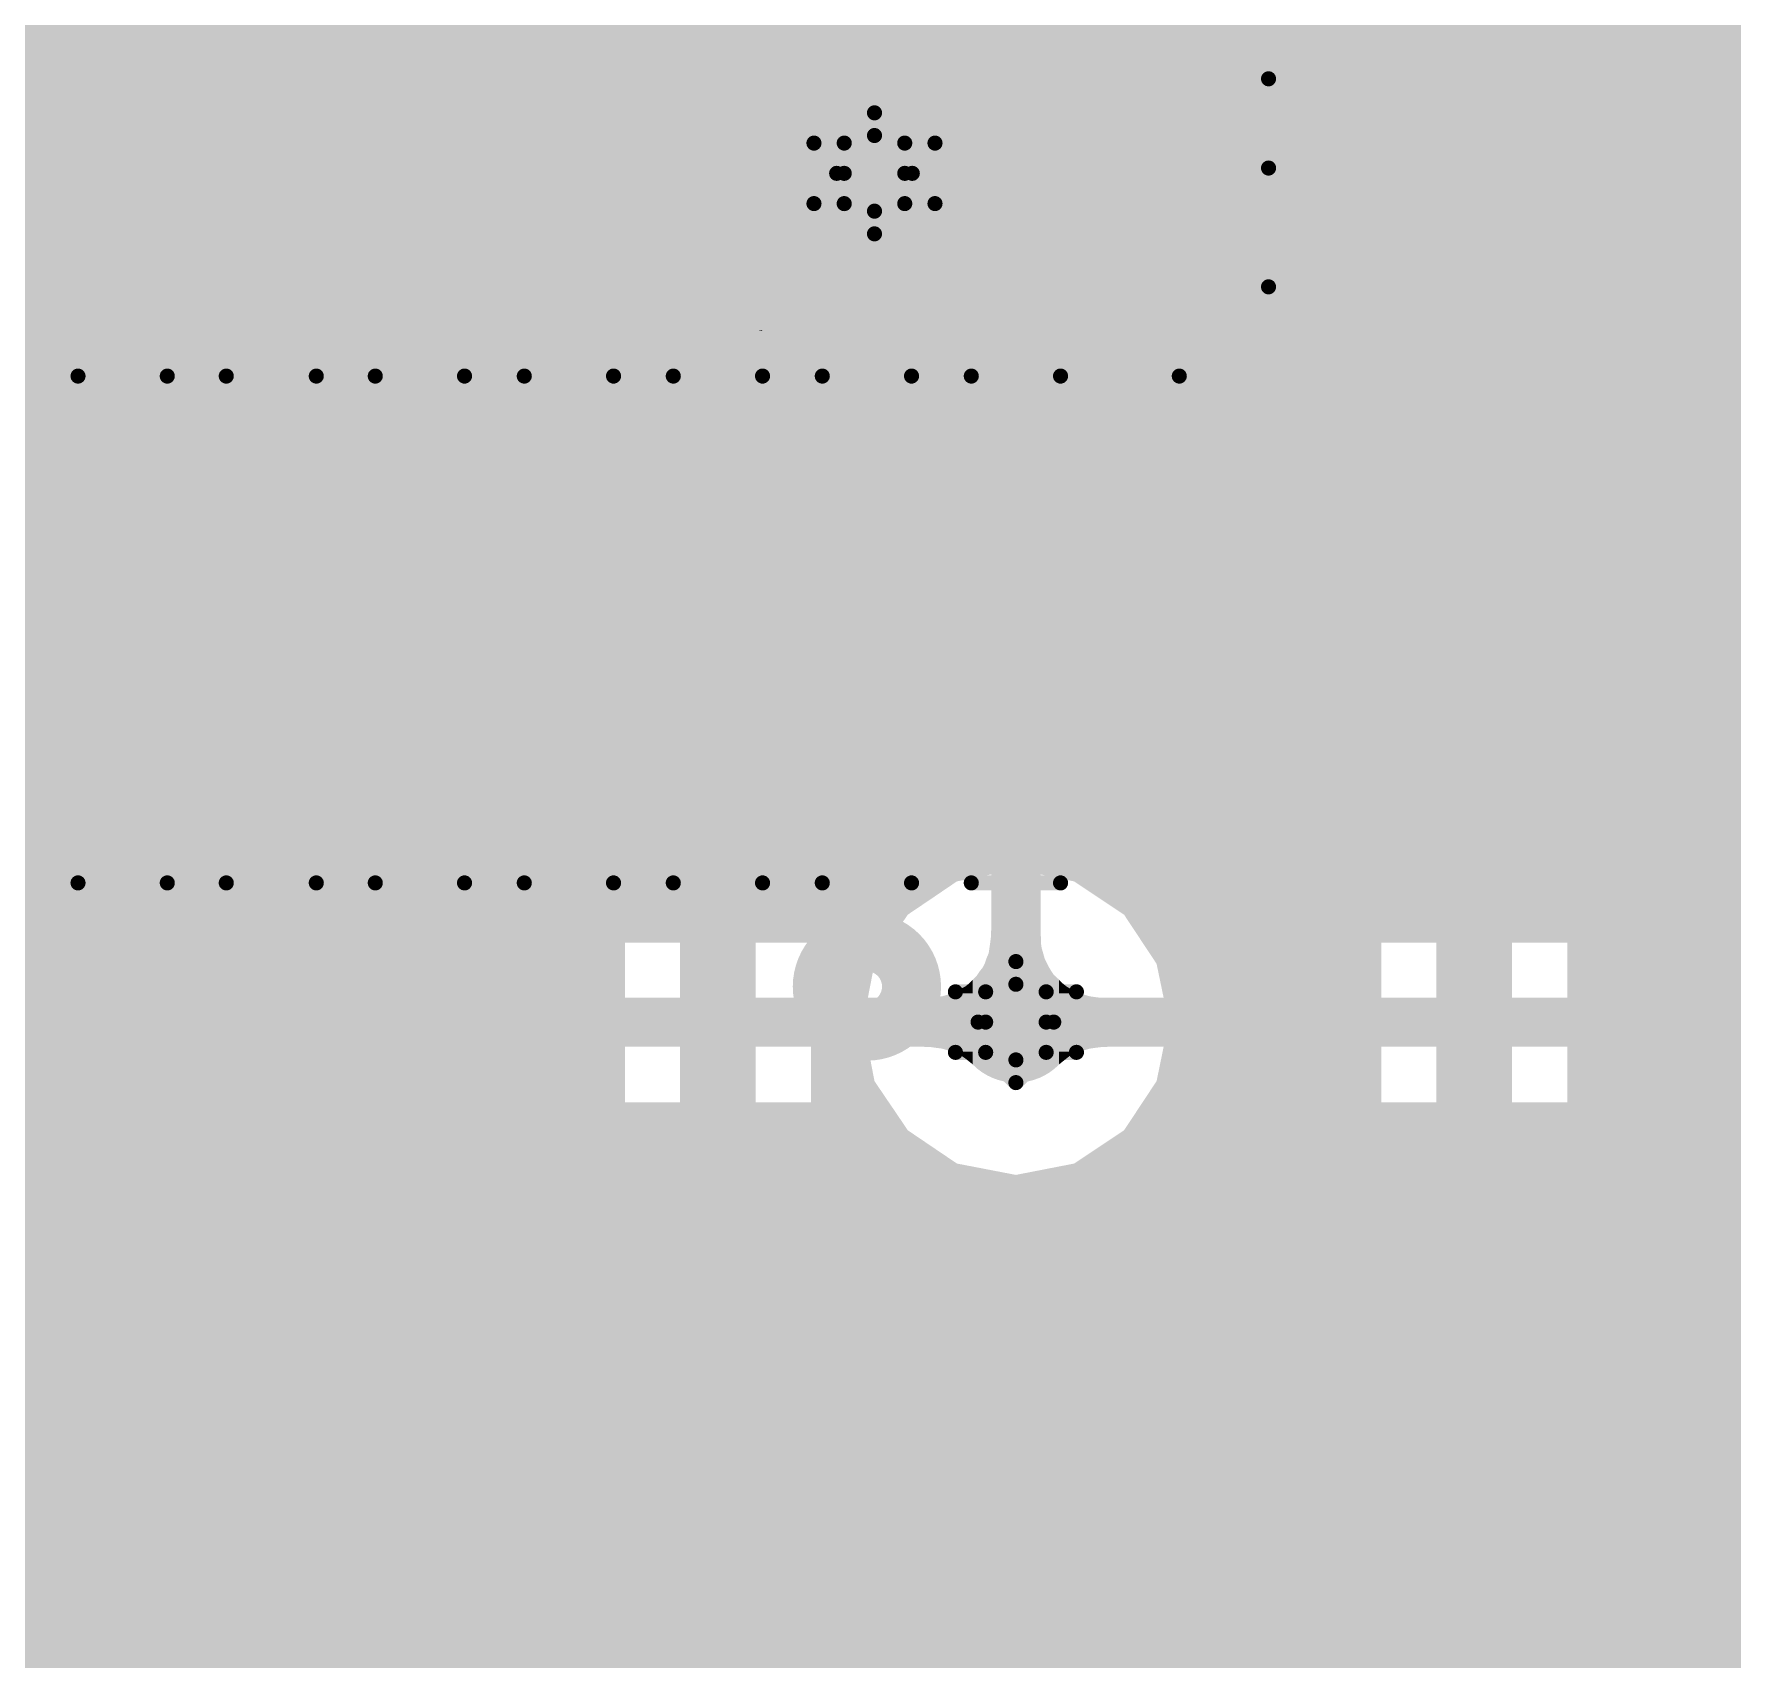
# Model space of a CAD drawing. Header units: millimetres. Extents: x -0.19 to 3.91, y -0.06 to 2.26.
# Drawn here: x 1.3516 to 1.5761, y 0.4283 to 0.6431 of the extents above; entities that cross this region are included whole.
import ezdxf

# ---------------------------------------------------------------- set-up
doc = ezdxf.new("R2010")
doc.units = ezdxf.units.MM
doc.layers.get('0').update_dxf_attribs({"linetype": 'CONTINUOUS', "lineweight": 0})
for name, color, linetype, lineweight in [('PCB_KUR_GBL', 10, 'CONTINUOUS', 0), ('PCB_KUR_GBO', 96, 'CONTINUOUS', 0), ('PCB_KUR_GD1', 40, 'CONTINUOUS', 0), ('PCB_KUR_GG1', 56, 'CONTINUOUS', 0), ('PCB_KUR_GM2', 216, 'CONTINUOUS', 0), ('PCB_KUR_GPT', 8, 'CONTINUOUS', 0), ('PCB_KUR_GTL', 30, 'CONTINUOUS', 0), ('PCB_KUR_GTO', 163, 'CONTINUOUS', 0), ('PCB_KUR_GTP', 254, 'CONTINUOUS', 0), ('PCB_KUR_GTS', 254, 'CONTINUOUS', 0), ('PCB_KUR_TXT', 254, 'CONTINUOUS', 0)]:
    doc.layers.add(name, color=color, linetype=linetype, lineweight=lineweight)

# ---------------------------------------------------------------- blocks, each defined once
blk = doc.blocks.new('ROUND_16')
h = blk.add_hatch(color=256)
edge = h.paths.add_edge_path(flags=0)
edge.add_arc((0, 0), 0.008, 0, 360)
blk = doc.blocks.new('ROUND_7')
h = blk.add_hatch(color=256)
edge = h.paths.add_edge_path(flags=0)
edge.add_arc((0, 0), 0.00325, 0, 360)
blk = doc.blocks.new('ROUND_3')
h = blk.add_hatch(color=256)
edge = h.paths.add_edge_path(flags=0)
edge.add_arc((0, 0), 0.0059, 0, 360)
blk = doc.blocks.new('ROUND_25')
h = blk.add_hatch(color=256)
edge = h.paths.add_edge_path(flags=0)
edge.add_arc((0, 0), 0.001, 0, 360)
blk = doc.blocks.new('CUSTOM_32')
for points in [[(-0.0059, 0.02305), (-0.00585, 0.02323), (0.0059, 0.02305), (0.00575, 0.02323)], [(-0.0059, 0.02302), (-0.0059, 0.02305), (0.0059, 0.02302), (0.0059, 0.02305)], [(-0.0059, 0.023), (-0.0059, 0.02302), (0.0059, 0.023), (0.0059, 0.02302)], [(-0.0059, -0.023), (-0.0059, 0.023), (0.0059, -0.023), (0.0059, 0.023)], [(-0.00585, 0.02323), (-0.00534, 0.02357), (0.00575, 0.02323), (0.00549, 0.02357)], [(-0.00534, 0.02357), (-0.0053, 0.0236), (0.00549, 0.02357), (0.0053, 0.0236)], [(-0.0059, -0.02302), (-0.0059, -0.023), (0.0059, -0.02302), (0.0059, -0.023)], [(-0.0059, -0.02305), (-0.0059, -0.02302), (0.0059, -0.02305), (0.0059, -0.02302)], [(-0.00575, -0.02323), (-0.0059, -0.02305), (0.00585, -0.02323), (0.0059, -0.02305)], [(-0.00549, -0.02357), (-0.00575, -0.02323), (0.00534, -0.02357), (0.00585, -0.02323)], [(-0.0053, -0.0236), (-0.00549, -0.02357), (0.0053, -0.0236), (0.00534, -0.02357)]]:
    blk.add_solid(points)
blk = doc.blocks.new('CUSTOM_33')
for points in [[(-0.0236, 0.0053), (-0.02357, 0.00549), (0.0236, 0.0053), (0.02348, 0.00549)], [(-0.0236, -0.0053), (-0.0236, 0.0053), (0.0236, -0.0053), (0.0236, 0.0053)], [(-0.02357, 0.00549), (-0.02311, 0.00585), (0.02348, 0.00549), (0.02323, 0.00585)], [(-0.02311, 0.00585), (-0.02305, 0.0059), (0.02323, 0.00585), (0.02305, 0.0059)], [(-0.02348, -0.00549), (-0.0236, -0.0053), (0.02357, -0.00549), (0.0236, -0.0053)], [(-0.02323, -0.00585), (-0.02348, -0.00549), (0.02311, -0.00585), (0.02357, -0.00549)], [(-0.02305, -0.0059), (-0.02323, -0.00585), (0.02305, -0.0059), (0.02311, -0.00585)]]:
    blk.add_solid(points)
blk = doc.blocks.new('ROUND_8')
h = blk.add_hatch(color=256)
edge = h.paths.add_edge_path(flags=0)
edge.add_arc((0, 0), 0.005, 0, 360)
blk = doc.blocks.new('CUSTOM_68')
for points in [[(-0.00733, 0.0244), (-0.00666, 0.02515), (0.00743, 0.0244), (0.00655, 0.02515)], [(-0.00666, 0.02515), (-0.00609, 0.02532), (0.00655, 0.02515), (0.00635, 0.02532)], [(-0.00609, 0.02532), (-0.0053, 0.02554), (0.00635, 0.02532), (0.0053, 0.02554)], [(-0.0053, 0.02554), (-0.0053, 0.0256), (0.0053, 0.02554), (0.0053, 0.0256)], [(-0.00785, 0.02305), (-0.0076, 0.0241), (0.00785, 0.02305), (0.00752, 0.0241)], [(-0.00785, 0.023), (-0.00785, 0.02305), (0.00785, 0.023), (0.00785, 0.02305)], [(-0.00785, -0.023), (-0.00785, 0.023), (0.00785, -0.023), (0.00785, 0.023)], [(-0.0076, 0.0241), (-0.00733, 0.0244), (0.00752, 0.0241), (0.00743, 0.0244)], [(-0.00785, -0.02305), (-0.00785, -0.023), (0.00785, -0.02305), (0.00785, -0.023)], [(-0.00752, -0.0241), (-0.00785, -0.02305), (0.0076, -0.0241), (0.00785, -0.02305)], [(-0.00743, -0.0244), (-0.00752, -0.0241), (0.00733, -0.0244), (0.0076, -0.0241)], [(-0.00655, -0.02515), (-0.00743, -0.0244), (0.00666, -0.02515), (0.00733, -0.0244)], [(-0.00635, -0.02532), (-0.00655, -0.02515), (0.00609, -0.02532), (0.00666, -0.02515)], [(-0.0053, -0.02554), (-0.00635, -0.02532), (0.0053, -0.02554), (0.00609, -0.02532)], [(-0.0053, -0.0256), (-0.0053, -0.02554), (0.0053, -0.0256), (0.0053, -0.02554)]]:
    blk.add_solid(points)
blk = doc.blocks.new('CUSTOM_69')
for points in [[(-0.02506, 0.00666), (-0.0244, 0.00743), (0.02516, 0.00666), (0.02429, 0.00743)], [(-0.0244, 0.00743), (-0.02386, 0.0076), (0.02429, 0.00743), (0.0241, 0.0076)], [(-0.02386, 0.0076), (-0.02305, 0.00785), (0.0241, 0.0076), (0.02305, 0.00785)], [(-0.0256, -0.0053), (-0.0256, 0.0053), (0.0256, -0.0053), (0.0256, 0.0053)], [(-0.02555, 0.0053), (-0.02532, 0.00636), (0.02555, 0.0053), (0.02525, 0.00636)], [(-0.02532, 0.00636), (-0.02506, 0.00666), (0.02525, 0.00636), (0.02516, 0.00666)], [(-0.02525, -0.00636), (-0.02555, -0.0053), (0.02532, -0.00636), (0.02555, -0.0053)], [(-0.02516, -0.00666), (-0.02525, -0.00636), (0.02506, -0.00666), (0.02532, -0.00636)], [(-0.02429, -0.00743), (-0.02516, -0.00666), (0.0244, -0.00743), (0.02506, -0.00666)], [(-0.0241, -0.0076), (-0.02429, -0.00743), (0.02386, -0.0076), (0.0244, -0.00743)], [(-0.02305, -0.00785), (-0.0241, -0.0076), (0.02305, -0.00785), (0.02386, -0.0076)]]:
    blk.add_solid(points)

msp = doc.modelspace()

# ---------------------------------------------------------------- linework, layer by layer
at = {"layer": 'PCB_KUR_GBL', "lineweight": 211, "const_width": 0.0065}
for points in [[(1.128, 0.5125), (1.4814, 0.5125)], [(1.4814, 0.5125), (1.5845, 0.5125)]]:
    msp.add_lwpolyline(points, dxfattribs=at)
at = {"layer": 'PCB_KUR_GBL'}
for points in [[(1.2326, 0.6156), (1.2326, 0.6482), (2.2638, 0.6156), (2.2638, 0.6482)], [(1.2326, 0.6146), (1.2326, 0.6156), (1.5754, 0.6146), (1.5807, 0.6156)], [(1.2326, 0.6156), (1.2326, 0.6156), (1.5807, 0.6156), (1.6143, 0.6156)], [(1.23203, 0.6115), (1.2326, 0.6145), (1.5708, 0.6115), (1.57525, 0.6145)], [(1.2326, 0.6145), (1.2326, 0.6146), (1.57525, 0.6145), (1.5754, 0.6146)], [(1.2316, 0.6092), (1.23203, 0.6115), (1.56927, 0.6092), (1.5708, 0.6115)], [(1.23008, 0.607), (1.2316, 0.6092), (1.5678, 0.607), (1.56927, 0.6092)], [(1.2285, 0.6047), (1.23008, 0.607), (1.56732, 0.6047), (1.5678, 0.607)], [(1.22414, 0.6017), (1.2285, 0.6047), (1.5667, 0.6017), (1.56732, 0.6047)], [(1.224, 0.6016), (1.22414, 0.6017), (1.5667, 0.6016), (1.5667, 0.6017)], [(1.1005, 0.568), (1.1005, 0.6006), (1.5667, 0.568), (1.5667, 0.6006)], [(1.2187, 0.6006), (1.224, 0.6016), (1.5667, 0.6006), (1.5667, 0.6016)], [(1.1005, 0.5627), (1.1005, 0.568), (1.5678, 0.5627), (1.5667, 0.568)], [(1.1005, 0.5581), (1.1005, 0.5627), (1.5708, 0.5581), (1.5678, 0.5627)], [(1.1005, 0.5551), (1.1005, 0.5581), (1.5754, 0.5551), (1.5708, 0.5581)], [(1.1005, 0.5548), (1.1005, 0.5551), (1.57698, 0.5548), (1.5754, 0.5551)], [(1.1012, 0.5541), (1.1005, 0.5548), (1.5807, 0.5541), (1.577, 0.5548)], [(1.1005, 0.5548), (1.1005, 0.5548), (1.577, 0.5548), (1.57698, 0.5548)], [(1.1012, 0.5541), (1.1012, 0.5541), (1.587, 0.5541), (1.5807, 0.5541)], [(1.12267, 0.5327), (1.10121, 0.5541), (1.587, 0.5327), (1.587, 0.5541)], [(1.12428, 0.5311), (1.12267, 0.5327), (1.4736, 0.5311), (1.4814, 0.5327)], [(1.4891, 0.5311), (1.4814, 0.5327), (1.587, 0.5311), (1.587, 0.5327)], [(1.12869, 0.5267), (1.12428, 0.5311), (1.4671, 0.5267), (1.4736, 0.5311)], [(1.4909, 0.5299), (1.4891, 0.5311), (1.587, 0.5299), (1.587, 0.5311)], [(1.4957, 0.5267), (1.4909, 0.5299), (1.5838, 0.5267), (1.587, 0.5299)], [(1.1324, 0.523), (1.12869, 0.5267), (1.4646, 0.523), (1.4671, 0.5267)], [(1.4982, 0.523), (1.4957, 0.5267), (1.5801, 0.523), (1.5838, 0.5267)], [(1.4729, 0.5163), (1.4735, 0.5166), (1.4757, 0.5163), (1.4757, 0.5166)], [(1.4735, 0.5166), (1.4741, 0.5169), (1.4757, 0.5166), (1.4757, 0.5169)], [(1.4741, 0.5169), (1.4747, 0.5172), (1.4757, 0.5169), (1.4757, 0.5172)], [(1.4747, 0.5172), (1.4752, 0.5176), (1.4757, 0.5172), (1.4757, 0.5176)], [(1.4752, 0.5176), (1.4757, 0.5181), (1.4757, 0.5176), (1.4757, 0.5181)], [(1.4871, 0.5176), (1.4871, 0.5181), (1.4876, 0.5176), (1.4871, 0.5181)], [(1.4871, 0.5172), (1.4871, 0.5176), (1.4881, 0.5172), (1.4876, 0.5176)], [(1.4871, 0.5169), (1.4871, 0.5172), (1.4886, 0.5169), (1.4881, 0.5172)], [(1.4871, 0.5166), (1.4871, 0.5169), (1.4892, 0.5166), (1.4886, 0.5169)], [(1.4871, 0.5163), (1.4871, 0.5166), (1.4898, 0.5163), (1.4892, 0.5166)], [(1.4693, 0.5092), (1.4693, 0.5157), (1.4757, 0.5092), (1.4757, 0.5157)], [(1.4701, 0.5157), (1.4708, 0.5158), (1.4757, 0.5157), (1.4757, 0.5158)], [(1.4708, 0.5158), (1.4716, 0.5159), (1.4757, 0.5158), (1.4757, 0.5159)], [(1.4716, 0.5159), (1.4723, 0.5161), (1.4757, 0.5159), (1.4757, 0.5161)], [(1.4723, 0.5161), (1.4729, 0.5163), (1.4757, 0.5161), (1.4757, 0.5163)], [(1.4871, 0.5161), (1.4871, 0.5163), (1.4905, 0.5161), (1.4898, 0.5163)], [(1.4871, 0.5159), (1.4871, 0.5161), (1.4912, 0.5159), (1.4905, 0.5161)], [(1.4871, 0.5158), (1.4871, 0.5159), (1.4919, 0.5158), (1.4912, 0.5159)], [(1.4871, 0.5157), (1.4871, 0.5158), (1.4927, 0.5157), (1.4919, 0.5158)], [(1.4871, 0.5092), (1.4871, 0.5157), (1.4935, 0.5092), (1.4935, 0.5157)], [(1.4708, 0.5091), (1.4701, 0.5092), (1.4757, 0.5091), (1.4757, 0.5092)], [(1.4716, 0.509), (1.4708, 0.5091), (1.4757, 0.509), (1.4757, 0.5091)], [(1.4723, 0.5088), (1.4716, 0.509), (1.4757, 0.5088), (1.4757, 0.509)], [(1.4729, 0.5086), (1.4723, 0.5088), (1.4757, 0.5086), (1.4757, 0.5088)], [(1.4735, 0.5084), (1.4729, 0.5086), (1.4757, 0.5084), (1.4757, 0.5086)], [(1.4741, 0.5081), (1.4735, 0.5084), (1.4757, 0.5081), (1.4757, 0.5084)], [(1.4747, 0.5077), (1.4741, 0.5081), (1.4757, 0.5077), (1.4757, 0.5081)], [(1.4752, 0.5073), (1.4747, 0.5077), (1.4757, 0.5073), (1.4757, 0.5077)], [(1.4871, 0.5091), (1.4871, 0.5092), (1.4919, 0.5091), (1.4927, 0.5092)], [(1.4871, 0.509), (1.4871, 0.5091), (1.4912, 0.509), (1.4919, 0.5091)], [(1.4871, 0.5088), (1.4871, 0.509), (1.4905, 0.5088), (1.4912, 0.509)], [(1.4871, 0.5086), (1.4871, 0.5088), (1.4898, 0.5086), (1.4905, 0.5088)], [(1.4871, 0.5084), (1.4871, 0.5086), (1.4892, 0.5084), (1.4898, 0.5086)], [(1.4871, 0.5081), (1.4871, 0.5084), (1.4886, 0.5081), (1.4892, 0.5084)], [(1.4871, 0.5077), (1.4871, 0.5081), (1.4881, 0.5077), (1.4886, 0.5081)], [(1.4871, 0.5073), (1.4871, 0.5077), (1.4876, 0.5073), (1.4881, 0.5077)], [(1.4757, 0.5069), (1.4752, 0.5073), (1.4757, 0.5069), (1.4757, 0.5073)], [(1.4871, 0.5069), (1.4871, 0.5073), (1.4871, 0.5069), (1.4876, 0.5073)], [(0.9458, 0.5005), (0.9479, 0.5019), (1.46555, 0.5005), (1.4646, 0.5019)], [(0.9479, 0.5019), (0.9479, 0.5019), (1.4646, 0.5019), (1.128, 0.5019)], [(1.4957, 0.4982), (1.4982, 0.5019), (2.2638, 0.4982), (2.2638, 0.5019)], [(0.89983, 0.4982), (0.89996, 0.4989), (1.4671, 0.4982), (1.46663, 0.4989)], [(0.9381, 0.4989), (0.9458, 0.5005), (1.46663, 0.4989), (1.46555, 0.5005)], [(0.89744, 0.4938), (0.8996, 0.497), (1.4736, 0.4938), (1.46887, 0.497)], [(0.8996, 0.497), (0.89983, 0.4982), (1.46887, 0.497), (1.4671, 0.4982)], [(1.4891, 0.4938), (1.4957, 0.4982), (2.2638, 0.4938), (2.2638, 0.4982)], [(0.892, 0.4894), (0.89635, 0.4923), (2.2638, 0.4894), (2.2638, 0.4923)], [(0.89635, 0.4923), (0.8965, 0.4924), (1.4814, 0.4923), (1.48088, 0.4924)], [(0.8965, 0.4924), (0.89744, 0.4938), (1.48088, 0.4924), (1.4736, 0.4938)], [(1.4814, 0.4923), (1.4891, 0.4938), (2.2638, 0.4923), (2.2638, 0.4938)], [(0.405, 0.425), (0.405, 0.4884), (2.2638, 0.425), (2.2638, 0.4884)], [(0.8867, 0.4884), (0.892, 0.4894), (2.2638, 0.4884), (2.2638, 0.4894)]]:
    msp.add_solid(points, dxfattribs=at)
at = {"layer": 'PCB_KUR_GBO', "lineweight": 211, "const_width": 0.0118}
for points in [[(1.569, 0.5569), (1.569, 0.6699)], [(1.5055, 0.6344), (1.5055, 0.6644)], [(1.4755, 0.6344), (1.4755, 0.6544)], [(1.5355, 0.6544), (1.5355, 0.6344)], [(1.4855, 0.6244), (1.4755, 0.6344)], [(1.5155, 0.6244), (1.5055, 0.6344)], [(1.5355, 0.6344), (1.5255, 0.6244)], [(1.5255, 0.6244), (1.5155, 0.6244)], [(1.569, 0.6134), (1.6261, 0.6134)], [(1.4755, 0.5944), (1.4855, 0.6044)], [(1.5255, 0.6044), (1.5355, 0.5944)], [(1.4755, 0.5744), (1.4755, 0.5944)], [(1.5355, 0.5944), (1.5355, 0.5744)], [(1.4855, 0.5644), (1.4755, 0.5744)], [(1.5355, 0.5744), (1.5255, 0.5644)], [(1.5255, 0.5644), (1.4855, 0.5644)], [(1.569, 0.5563), (1.6261, 0.5563)], [(1.5428, 0.467), (1.5133, 0.4965)], [(1.533, 0.4571), (1.5724, 0.4965)], [(1.5724, 0.4965), (1.5428, 0.467)], [(1.4133, 0.4768), (1.4232, 0.4867)], [(1.4232, 0.4867), (1.4625, 0.4867)], [(1.4625, 0.4867), (1.4724, 0.4768)], [(1.4133, 0.4571), (1.4133, 0.4768)], [(1.4724, 0.4768), (1.4724, 0.4571)], [(1.4232, 0.4473), (1.4133, 0.4571)], [(1.4724, 0.4571), (1.4625, 0.4473)], [(1.5724, 0.4571), (1.5133, 0.4571)], [(1.5133, 0.4571), (1.533, 0.4571)], [(1.4625, 0.4473), (1.4232, 0.4473)], [(1.5133, 0.3981), (1.5133, 0.4375)]]:
    msp.add_lwpolyline(points, dxfattribs=at)
at = {"layer": 'PCB_KUR_GD1', "lineweight": 211, "const_width": 0.002}
for points in [[(1.4627, 0.6327), (1.4587, 0.6287)], [(1.4667, 0.6287), (1.4627, 0.6327)], [(1.4587, 0.6287), (1.4547, 0.6287)], [(1.4547, 0.6287), (1.4587, 0.6247)], [(1.4667, 0.6247), (1.4707, 0.6287)], [(1.4707, 0.6287), (1.4667, 0.6287)], [(1.4587, 0.6247), (1.4547, 0.6207)], [(1.4707, 0.6207), (1.4667, 0.6247)], [(1.4547, 0.6207), (1.4587, 0.6207)], [(1.4587, 0.6207), (1.4627, 0.6167)], [(1.4627, 0.6167), (1.4667, 0.6207)], [(1.4667, 0.6207), (1.4707, 0.6207)], [(1.4814, 0.5205), (1.4774, 0.5165)], [(1.4854, 0.5165), (1.4814, 0.5205)], [(1.4774, 0.5165), (1.4734, 0.5165)], [(1.4734, 0.5165), (1.4774, 0.5125)], [(1.4854, 0.5125), (1.4894, 0.5165)], [(1.4894, 0.5165), (1.4854, 0.5165)], [(1.4774, 0.5125), (1.4734, 0.5085)], [(1.4894, 0.5085), (1.4854, 0.5125)], [(1.4734, 0.5085), (1.4774, 0.5085)], [(1.4774, 0.5085), (1.4814, 0.5045)], [(1.4814, 0.5045), (1.4854, 0.5085)], [(1.4854, 0.5085), (1.4894, 0.5085)]]:
    msp.add_lwpolyline(points, dxfattribs=at)
at = {"layer": 'PCB_KUR_GG1', "lineweight": 211, "const_width": 0.002}
for points in [[(1.4627, 0.6197), (1.4627, 0.6297)], [(1.4577, 0.6247), (1.4677, 0.6247)], [(1.4814, 0.5075), (1.4814, 0.5175)], [(1.4764, 0.5125), (1.4864, 0.5125)]]:
    msp.add_lwpolyline(points, dxfattribs=at)
at = {"layer": 'PCB_KUR_GM2', "lineweight": 211}
for points, const_width in [([(1.5148, 0.6097), (1.5148, 0.8577)], 0.002), ([(1.5017, 0.6281), (1.4807, 0.6491)], 0.0118), ([(1.507, 0.6491), (1.507, 0.6281)], 0.0118), ([(1.4401, 0.6372), (1.4348, 0.632)], 0.0118), ([(1.4505, 0.6372), (1.4401, 0.6372)], 0.0118), ([(1.4558, 0.632), (1.4505, 0.6372)], 0.0118), ([(1.4663, 0.632), (1.4715, 0.6372)], 0.0118), ([(1.4715, 0.6372), (1.482, 0.6372)], 0.0118), ([(1.482, 0.6372), (1.4873, 0.632)], 0.0118), ([(1.4348, 0.632), (1.4348, 0.6267)], 0.0118), ([(1.4558, 0.6215), (1.4558, 0.632)], 0.0118), ([(1.4663, 0.6267), (1.4663, 0.632)], 0.0118), ([(1.5148, 0.6372), (1.5818, 0.6372)], 0.002), ([(1.5148, 0.6254), (1.5148, 0.6372)], 0.002), ([(1.507, 0.6281), (1.5017, 0.6281)], 0.0118), ([(1.4348, 0.6267), (1.4401, 0.6215)], 0.0118), ([(1.4715, 0.6215), (1.4663, 0.6267)], 0.0118), ([(1.4401, 0.6215), (1.4558, 0.6215)], 0.0118), ([(1.4453, 0.611), (1.4558, 0.6215)], 0.0118), ([(1.4663, 0.6163), (1.4715, 0.6215)], 0.0118), ([(1.4715, 0.6215), (1.4768, 0.6215)], 0.0118), ([(1.4768, 0.6215), (1.4715, 0.6215)], 0.0118), ([(1.5148, 0.6254), (1.5818, 0.6254)], 0.002), ([(1.4663, 0.611), (1.4663, 0.6163)], 0.0118), ([(1.4348, 0.6058), (1.4453, 0.611)], 0.0118), ([(1.4715, 0.6058), (1.4663, 0.611)], 0.0118), ([(1.4873, 0.611), (1.482, 0.6058)], 0.0118), ([(1.482, 0.6058), (1.4715, 0.6058)], 0.0118), ([(1.503, 0.5979), (1.5148, 0.6097)], 0.002), ([(1.2432, 0.5979), (1.503, 0.5979)], 0.002), ([(1.3574, 0.5979), (1.3692, 0.5979)], 0.002), ([(1.3574, 0.5309), (1.3574, 0.5979)], 0.002), ([(1.3692, 0.5309), (1.3692, 0.5979)], 0.002), ([(1.377, 0.5979), (1.3889, 0.5979)], 0.002), ([(1.377, 0.5309), (1.377, 0.5979)], 0.002), ([(1.3889, 0.5309), (1.3889, 0.5979)], 0.002), ([(1.3967, 0.5979), (1.4085, 0.5979)], 0.002), ([(1.3967, 0.5309), (1.3967, 0.5979)], 0.002), ([(1.4085, 0.5309), (1.4085, 0.5979)], 0.002), ([(1.4164, 0.5979), (1.4282, 0.5979)], 0.002), ([(1.4164, 0.5309), (1.4164, 0.5979)], 0.002), ([(1.4282, 0.5309), (1.4282, 0.5979)], 0.002), ([(1.4361, 0.5979), (1.4479, 0.5979)], 0.002), ([(1.4361, 0.5309), (1.4361, 0.5979)], 0.002), ([(1.4479, 0.5309), (1.4479, 0.5979)], 0.002), ([(1.4558, 0.5979), (1.4676, 0.5979)], 0.002), ([(1.4558, 0.5309), (1.4558, 0.5979)], 0.002), ([(1.4676, 0.5309), (1.4676, 0.5979)], 0.002), ([(1.4755, 0.5979), (1.4873, 0.5979)], 0.002), ([(1.4755, 0.5309), (1.4755, 0.5979)], 0.002), ([(1.4873, 0.5309), (1.4873, 0.5979)], 0.002), ([(1.3574, 0.5309), (1.3692, 0.5309)], 0.002), ([(1.377, 0.5309), (1.3889, 0.5309)], 0.002), ([(1.3967, 0.5309), (1.4085, 0.5309)], 0.002), ([(1.4164, 0.5309), (1.4282, 0.5309)], 0.002), ([(1.4361, 0.5309), (1.4479, 0.5309)], 0.002), ([(1.4558, 0.5309), (1.4676, 0.5309)], 0.002), ([(1.4755, 0.5309), (1.4873, 0.5309)], 0.002)]:
    msp.add_lwpolyline(points, dxfattribs=dict(at, const_width=const_width))
at = {"layer": 'PCB_KUR_GTL', "lineweight": 211}
for points, const_width in [([(1.542, 0.6304), (1.5429, 0.6313)], 0.01), ([(1.542, 0.14), (1.542, 0.6304)], 0.01), ([(1.5429, 0.6313), (1.5444, 0.6313)], 0.01), ([(1.4622, 0.6242), (1.4627, 0.6247)], 0.0065), ([(1.4622, 0.5688), (1.4622, 0.6242)], 0.0065), ([(1.442, 0.14), (1.442, 0.5683)], 0.01), ([(1.4617, 0.5683), (1.4622, 0.5688)], 0.0065), ([(1.4814, 0.5125), (1.4814, 0.5683)], 0.0065)]:
    msp.add_lwpolyline(points, dxfattribs=dict(at, const_width=const_width))
at = {"layer": 'PCB_KUR_GTL'}
for points in [[(1.2991, 0.6413), (1.3025, 0.6436), (1.50958, 0.6413), (1.50912, 0.6436)], [(1.245, 0.6367), (1.245, 0.6405), (1.5087, 0.6367), (1.50946, 0.6405)], [(1.295, 0.6405), (1.29858, 0.6412), (1.50946, 0.6405), (1.5096, 0.6412)], [(1.29858, 0.6412), (1.2991, 0.6413), (1.5096, 0.6412), (1.50958, 0.6413)], [(1.245, 0.6352), (1.245, 0.6367), (1.5087, 0.6352), (1.5087, 0.6367)], [(1.245, 0.6344), (1.245, 0.6352), (1.4586, 0.6344), (1.4627, 0.6352)], [(1.245, 0.6321), (1.245, 0.6344), (1.4552, 0.6321), (1.4586, 0.6344)], [(1.4667, 0.6344), (1.4627, 0.6352), (1.5087, 0.6344), (1.5087, 0.6352)], [(1.4701, 0.6321), (1.4667, 0.6344), (1.5087, 0.6321), (1.5087, 0.6344)], [(1.245, 0.6316), (1.245, 0.6321), (1.4547, 0.6316), (1.4552, 0.6321)], [(1.245, 0.6282), (1.245, 0.6316), (1.4524, 0.6282), (1.4547, 0.6316)], [(1.4724, 0.6287), (1.4701, 0.6321), (1.5087, 0.6287), (1.5087, 0.6321)], [(1.47294, 0.626), (1.4724, 0.6287), (1.5087, 0.626), (1.5087, 0.6287)], [(1.245, 0.6242), (1.245, 0.6282), (1.4516, 0.6242), (1.4524, 0.6282)], [(1.245, 0.6071), (1.245, 0.6242), (1.4516, 0.6071), (1.4516, 0.6242)], [(1.4727, 0.6222), (1.4732, 0.6247), (1.50949, 0.6222), (1.50897, 0.6247)], [(1.4732, 0.6247), (1.47294, 0.626), (1.50897, 0.6247), (1.5087, 0.626)], [(1.53206, 0.62559), (1.53206, 0.6256), (1.55195, 0.62559), (1.55195, 0.6256)], [(1.533, 0.6255), (1.53206, 0.62559), (1.5511, 0.6255), (1.55195, 0.62559)], [(1.5338, 0.6252), (1.533, 0.6255), (1.5502, 0.6252), (1.5511, 0.6255)], [(1.5346, 0.6247), (1.5338, 0.6252), (1.5495, 0.6247), (1.5502, 0.6252)], [(1.5352, 0.624), (1.5346, 0.6247), (1.5488, 0.624), (1.5495, 0.6247)], [(1.4727, 0.6212), (1.4727, 0.6222), (1.5097, 0.6212), (1.50949, 0.6222)], [(1.5358, 0.6231), (1.5352, 0.624), (1.5483, 0.6231), (1.5488, 0.624)], [(1.5362, 0.622), (1.5358, 0.6231), (1.5478, 0.622), (1.5483, 0.6231)], [(1.5366, 0.6207), (1.5362, 0.622), (1.5475, 0.6207), (1.5478, 0.622)], [(1.4727, 0.6171), (1.4727, 0.6212), (1.5124, 0.6171), (1.5097, 0.6212)], [(1.5368, 0.6192), (1.5366, 0.6207), (1.5472, 0.6192), (1.5475, 0.6207)], [(1.4572, 0.6188), (1.4567, 0.6193), (1.46468, 0.6188), (1.4567, 0.6193)], [(1.45732, 0.6186), (1.4572, 0.6188), (1.4679, 0.6186), (1.46468, 0.6188)], [(1.4575, 0.6183), (1.45732, 0.6186), (1.46753, 0.6183), (1.4679, 0.6186)], [(1.45757, 0.6182), (1.4575, 0.6183), (1.4674, 0.6182), (1.46753, 0.6183)], [(1.4579, 0.6177), (1.45757, 0.6182), (1.467, 0.6177), (1.4674, 0.6182)], [(1.45807, 0.6172), (1.4579, 0.6177), (1.4666, 0.6172), (1.467, 0.6177)], [(1.537, 0.6174), (1.5368, 0.6192), (1.5471, 0.6174), (1.5472, 0.6192)], [(1.537, 0.6155), (1.537, 0.6174), (1.547, 0.6155), (1.5471, 0.6174)], [(1.4581, 0.6171), (1.45807, 0.6172), (1.46655, 0.6171), (1.4666, 0.6172)], [(1.45835, 0.6166), (1.4581, 0.6171), (1.4663, 0.6166), (1.46655, 0.6171)], [(1.4584, 0.6165), (1.45835, 0.6166), (1.46627, 0.6165), (1.4663, 0.6166)], [(1.45854, 0.616), (1.4584, 0.6165), (1.4661, 0.616), (1.46627, 0.6165)], [(1.4586, 0.6158), (1.45854, 0.616), (1.46601, 0.6158), (1.4661, 0.616)], [(1.45867, 0.6153), (1.4586, 0.6158), (1.4658, 0.6153), (1.46601, 0.6158)], [(1.4587, 0.6151), (1.45867, 0.6153), (1.46577, 0.6151), (1.4658, 0.6153)], [(1.4727, 0.6143), (1.4727, 0.6171), (1.5165, 0.6143), (1.5124, 0.6171)], [(1.5722, 0.6143), (1.5763, 0.6171), (1.6521, 0.6143), (1.6521, 0.6171)], [(1.45876, 0.6147), (1.4587, 0.6151), (1.4657, 0.6147), (1.46577, 0.6151)], [(1.4588, 0.6144), (1.45876, 0.6147), (1.46563, 0.6144), (1.4657, 0.6147)], [(1.45886, 0.6139), (1.4588, 0.6144), (1.4655, 0.6139), (1.46563, 0.6144)], [(1.4589, 0.6136), (1.45886, 0.6139), (1.4655, 0.6136), (1.4655, 0.6139)], [(1.4589, 0.6132), (1.4589, 0.6136), (1.4655, 0.6132), (1.4655, 0.6136)], [(1.4589, 0.6128), (1.4589, 0.6132), (1.46545, 0.6128), (1.4655, 0.6132)], [(1.4727, 0.6134), (1.4727, 0.6143), (1.5213, 0.6134), (1.5165, 0.6143)], [(1.4727, 0.6068), (1.4727, 0.6134), (1.5297, 0.6068), (1.5297, 0.6134)], [(1.4727, 0.6134), (1.4727, 0.6134), (1.5297, 0.6134), (1.5213, 0.6134)], [(1.5543, 0.4335), (1.5543, 0.6134), (1.6521, 0.4335), (1.6521, 0.6134)], [(1.5674, 0.6134), (1.5722, 0.6143), (1.6521, 0.6134), (1.6521, 0.6143)], [(1.4654, 0.6124), (1.4589, 0.6128), (1.4654, 0.6124), (1.46545, 0.6128)], [(1.245, 0.604), (1.245, 0.6071), (1.44792, 0.604), (1.4516, 0.6071)], [(1.4761, 0.604), (1.4727, 0.6068), (1.5297, 0.604), (1.5297, 0.6068)], [(1.3534, 0.6031), (1.3489, 0.604), (1.3534, 0.6031), (1.358, 0.604)], [(1.3731, 0.6031), (1.3686, 0.604), (1.3731, 0.6031), (1.3776, 0.604)], [(1.3928, 0.6031), (1.3883, 0.604), (1.3928, 0.6031), (1.3973, 0.604)], [(1.4125, 0.6031), (1.408, 0.604), (1.4125, 0.6031), (1.417, 0.604)], [(1.4322, 0.6031), (1.4276, 0.604), (1.4322, 0.6031), (1.4367, 0.604)], [(1.4478, 0.6039), (1.4473, 0.604), (1.4478, 0.6039), (1.44792, 0.604)], [(1.4915, 0.6031), (1.4867, 0.604), (1.5297, 0.6031), (1.5297, 0.604)], [(1.4956, 0.6003), (1.4915, 0.6031), (1.5297, 0.6003), (1.5297, 0.6031)], [(1.4984, 0.5962), (1.4956, 0.6003), (1.5297, 0.5962), (1.5297, 0.6003)], [(1.4588, 0.5964), (1.4589, 0.5973), (1.46555, 0.5964), (1.4655, 0.5973)], [(1.4589, 0.5973), (1.4589, 0.5984), (1.4655, 0.5973), (1.4654, 0.5984)], [(1.4585, 0.5947), (1.45865, 0.5953), (1.46568, 0.5947), (1.4656, 0.5953)], [(1.45865, 0.5953), (1.4587, 0.5955), (1.4656, 0.5953), (1.46559, 0.5955)], [(1.4587, 0.5955), (1.4588, 0.5964), (1.46559, 0.5955), (1.46555, 0.5964)], [(1.4993, 0.5914), (1.4984, 0.5962), (1.5297, 0.5914), (1.5297, 0.5962)], [(1.4571, 0.5924), (1.4574, 0.5927), (1.46663, 0.5924), (1.4664, 0.5927)], [(1.4574, 0.5927), (1.4575, 0.5928), (1.4664, 0.5927), (1.46634, 0.5928)], [(1.4575, 0.5928), (1.45777, 0.5932), (1.46634, 0.5928), (1.4661, 0.5932)], [(1.45777, 0.5932), (1.4579, 0.5934), (1.4661, 0.5932), (1.46603, 0.5934)], [(1.4579, 0.5934), (1.4581, 0.5938), (1.46603, 0.5934), (1.4659, 0.5938)], [(1.4581, 0.5938), (1.4582, 0.594), (1.4659, 0.5938), (1.46584, 0.594)], [(1.4582, 0.594), (1.45841, 0.5945), (1.46584, 0.594), (1.4657, 0.5945)], [(1.45841, 0.5945), (1.4585, 0.5947), (1.4657, 0.5945), (1.46568, 0.5947)], [(1.456, 0.5917), (1.4564, 0.5919), (1.4674, 0.5917), (1.467, 0.5919)], [(1.4564, 0.5919), (1.4566, 0.592), (1.467, 0.5919), (1.46693, 0.592)], [(1.4566, 0.592), (1.45697, 0.5923), (1.46693, 0.592), (1.4667, 0.5923)], [(1.45697, 0.5923), (1.4571, 0.5924), (1.4667, 0.5923), (1.46663, 0.5924)], [(1.4993, 0.5453), (1.4993, 0.5914), (1.5297, 0.5453), (1.5297, 0.5914)], [(1.4365, 0.5448), (1.4363, 0.545), (1.4476, 0.5448), (1.4477, 0.545)], [(1.4363, 0.545), (1.4363, 0.545), (1.4477, 0.545), (1.4363, 0.545)], [(1.43652, 0.5445), (1.4365, 0.5448), (1.4474, 0.5445), (1.4476, 0.5448)], [(1.43656, 0.5439), (1.43652, 0.5445), (1.4473, 0.5439), (1.4474, 0.5445)], [(1.4366, 0.5432), (1.43656, 0.5439), (1.4473, 0.5432), (1.4473, 0.5439)], [(1.4762, 0.5447), (1.4757, 0.545), (1.4866, 0.5447), (1.4871, 0.545)], [(1.4757, 0.545), (1.4757, 0.545), (1.4871, 0.545), (1.4757, 0.545)], [(1.4766, 0.5444), (1.4762, 0.5447), (1.4862, 0.5444), (1.4866, 0.5447)], [(1.4769, 0.5439), (1.4766, 0.5444), (1.4858, 0.5439), (1.4862, 0.5444)], [(1.4773, 0.5434), (1.4769, 0.5439), (1.4855, 0.5434), (1.4858, 0.5439)], [(1.4775, 0.5428), (1.4773, 0.5434), (1.4852, 0.5428), (1.4855, 0.5434)], [(1.4984, 0.5405), (1.4993, 0.5453), (1.5297, 0.5405), (1.5297, 0.5453)], [(1.43672, 0.5412), (1.4366, 0.5432), (1.4471, 0.5412), (1.4473, 0.5432)], [(1.437, 0.5367), (1.43672, 0.5412), (1.44703, 0.5367), (1.4471, 0.5412)], [(1.459, 0.5405), (1.4591, 0.5412), (1.4644, 0.5405), (1.4642, 0.5412)], [(1.4777, 0.5421), (1.4775, 0.5428), (1.485, 0.5421), (1.4852, 0.5428)], [(1.4779, 0.5413), (1.4777, 0.5421), (1.4848, 0.5413), (1.485, 0.5421)], [(1.47799, 0.5404), (1.4779, 0.5413), (1.4847, 0.5404), (1.4848, 0.5413)], [(1.4563, 0.5364), (1.459, 0.5405), (1.4671, 0.5364), (1.4644, 0.5405)], [(1.4781, 0.5394), (1.47799, 0.5404), (1.4847, 0.5394), (1.4847, 0.5404)], [(1.4781, 0.5383), (1.4781, 0.5394), (1.4846, 0.5383), (1.4847, 0.5394)], [(1.4956, 0.5364), (1.4984, 0.5405), (1.5297, 0.5364), (1.5297, 0.5405)], [(1.437, 0.5348), (1.437, 0.5367), (1.447, 0.5348), (1.44703, 0.5367)], [(1.4543, 0.5351), (1.4563, 0.5364), (1.46903, 0.5351), (1.4671, 0.5364)], [(1.4543, 0.5339), (1.4543, 0.5351), (1.4708, 0.5339), (1.46903, 0.5351)], [(1.492, 0.5339), (1.4956, 0.5364), (1.5297, 0.5339), (1.5297, 0.5364)], [(1.245, 0.531), (1.245, 0.5327), (1.4297, 0.531), (1.4276, 0.5327)], [(1.245, 0.5327), (1.245, 0.5327), (1.4276, 0.5327), (1.417, 0.5327)], [(1.3489, 0.5327), (1.3534, 0.5336), (1.358, 0.5327), (1.3534, 0.5336)], [(1.3686, 0.5327), (1.3731, 0.5336), (1.3776, 0.5327), (1.3731, 0.5336)], [(1.3883, 0.5327), (1.3928, 0.5336), (1.3973, 0.5327), (1.3928, 0.5336)], [(1.408, 0.5327), (1.4125, 0.5336), (1.417, 0.5327), (1.4125, 0.5336)], [(1.4543, 0.5292), (1.4543, 0.5339), (1.4708, 0.5292), (1.4708, 0.5339)], [(1.492, 0.5292), (1.492, 0.5339), (1.5297, 0.5292), (1.5297, 0.5339)], [(1.245, 0.1837), (1.245, 0.531), (1.4297, 0.1837), (1.4297, 0.531)], [(1.4543, 0.5267), (1.4543, 0.5292), (1.4671, 0.5267), (1.4708, 0.5292)], [(1.4957, 0.5267), (1.492, 0.5292), (1.5297, 0.5267), (1.5297, 0.5292)], [(1.4543, 0.5202), (1.4543, 0.5267), (1.4627, 0.5202), (1.4671, 0.5267)], [(1.5, 0.5202), (1.4957, 0.5267), (1.5297, 0.5202), (1.5297, 0.5267)], [(1.478, 0.523), (1.4781, 0.5238), (1.4847, 0.523), (1.4847, 0.5238)], [(1.4781, 0.5238), (1.4781, 0.5246), (1.4847, 0.5238), (1.4846, 0.5246)], [(1.4773, 0.5203), (1.4775, 0.5209), (1.4855, 0.5203), (1.4852, 0.5209)], [(1.4775, 0.5209), (1.4778, 0.5216), (1.4852, 0.5209), (1.485, 0.5216)], [(1.4778, 0.5216), (1.4779, 0.5223), (1.485, 0.5216), (1.4848, 0.5223)], [(1.4779, 0.5223), (1.478, 0.523), (1.4848, 0.5223), (1.4847, 0.523)], [(1.4543, 0.5125), (1.4543, 0.5202), (1.4612, 0.5125), (1.4627, 0.5202)], [(1.4762, 0.5186), (1.4766, 0.5192), (1.4865, 0.5186), (1.4861, 0.5192)], [(1.4766, 0.5192), (1.477, 0.5197), (1.4861, 0.5192), (1.4858, 0.5197)], [(1.477, 0.5197), (1.4773, 0.5203), (1.4858, 0.5197), (1.4855, 0.5203)], [(1.5016, 0.5125), (1.5, 0.5202), (1.5297, 0.5125), (1.5297, 0.5202)], [(1.4758, 0.5182), (1.4762, 0.5186), (1.487, 0.5182), (1.4865, 0.5186)], [(1.4758, 0.5182), (1.4758, 0.5182), (1.4758, 0.5182), (1.487, 0.5182)], [(1.4543, 0.5047), (1.4543, 0.5125), (1.4627, 0.5047), (1.4612, 0.5125)], [(1.5, 0.5047), (1.5016, 0.5125), (1.5297, 0.5047), (1.5297, 0.5125)], [(1.4543, 0.4982), (1.4543, 0.5047), (1.4671, 0.4982), (1.4627, 0.5047)], [(1.4957, 0.4982), (1.5, 0.5047), (1.5297, 0.4982), (1.5297, 0.5047)], [(1.4543, 0.4938), (1.4543, 0.4982), (1.4736, 0.4938), (1.4671, 0.4982)], [(1.4891, 0.4938), (1.4957, 0.4982), (1.5297, 0.4938), (1.5297, 0.4982)], [(1.4543, 0.4923), (1.4543, 0.4938), (1.4814, 0.4923), (1.4736, 0.4938)], [(1.4543, 0.1818), (1.4543, 0.4923), (1.5297, 0.1818), (1.5297, 0.4923)], [(1.4814, 0.4923), (1.4891, 0.4938), (1.5297, 0.4923), (1.5297, 0.4938)], [(1.5543, 0.4288), (1.5543, 0.4335), (1.6531, 0.4288), (1.6521, 0.4335)], [(1.5543, 0.4248), (1.5543, 0.4288), (1.6557, 0.4248), (1.6531, 0.4288)]]:
    msp.add_solid(points, dxfattribs=at)
at = {"layer": 'PCB_KUR_GTO', "lineweight": 211, "const_width": 0.0118}
for points in [[(1.4952, 0.6176), (1.4952, 0.8617)], [(1.2511, 0.6176), (1.4952, 0.6176)]]:
    msp.add_lwpolyline(points, dxfattribs=at)
for points in [[(1.3594, 0.5172), (1.3594, 0.5172, 1), (1.3672, 0.5172, 1), (1.3594, 0.5172)], [(1.4578, 0.5172), (1.4578, 0.5172, 1), (1.4656, 0.5172, 1), (1.4578, 0.5172)]]:
    msp.add_lwpolyline(points, format="xyb", dxfattribs=at)

# ---------------------------------------------------------------- block references
at = {"layer": 'PCB_KUR_GBL'}
for name, p in [('ROUND_16', (1.4627, 0.6247)), ('ROUND_16', (1.4814, 0.5125)), ('ROUND_7', (1.4814, 0.5125)), ('ROUND_7', (1.4814, 0.5125))]:
    msp.add_blockref(name, p, dxfattribs=at)
at = {"layer": 'PCB_KUR_GBO'}
for p in [(1.4755, 0.6344), (1.5055, 0.6344), (1.5355, 0.6344), (1.4855, 0.6244), (1.5155, 0.6244), (1.5255, 0.6244), (1.569, 0.6134), (1.4855, 0.6044), (1.5255, 0.6044), (1.4755, 0.5944), (1.5355, 0.5944), (1.4755, 0.5744), (1.5355, 0.5744), (1.4855, 0.5644), (1.5255, 0.5644), (1.569, 0.5569), (1.569, 0.5563), (1.5133, 0.4965), (1.5724, 0.4965), (1.4232, 0.4867), (1.4625, 0.4867), (1.4133, 0.4768), (1.4724, 0.4768), (1.4724, 0.4768), (1.5428, 0.467), (1.4133, 0.4571), (1.4724, 0.4571), (1.5133, 0.4571), (1.533, 0.4571), (1.5724, 0.4571), (1.4232, 0.4473), (1.4625, 0.4473), (1.5133, 0.4375)]:
    msp.add_blockref('ROUND_3', p, dxfattribs=at)
at = {"layer": 'PCB_KUR_GD1'}
for p in [(1.4627, 0.6327), (1.4547, 0.6287), (1.4587, 0.6287), (1.4667, 0.6287), (1.4707, 0.6287), (1.4587, 0.6247), (1.4667, 0.6247), (1.4547, 0.6207), (1.4587, 0.6207), (1.4667, 0.6207), (1.4707, 0.6207), (1.4627, 0.6167), (1.4627, 0.6167), (1.4814, 0.5205), (1.4734, 0.5165), (1.4774, 0.5165), (1.4854, 0.5165), (1.4894, 0.5165), (1.4774, 0.5125), (1.4854, 0.5125), (1.4734, 0.5085), (1.4774, 0.5085), (1.4854, 0.5085), (1.4894, 0.5085), (1.4814, 0.5045), (1.4814, 0.5045)]:
    msp.add_blockref('ROUND_25', p, dxfattribs=at)
at = {"layer": 'PCB_KUR_GG1'}
for p in [(1.4627, 0.6297), (1.4577, 0.6247), (1.4677, 0.6247), (1.4627, 0.6197), (1.4814, 0.5175), (1.4764, 0.5125), (1.4864, 0.5125), (1.4814, 0.5075)]:
    msp.add_blockref('ROUND_25', p, dxfattribs=at)
at = {"layer": 'PCB_KUR_GM2'}
for name, p in [('ROUND_3', (1.4401, 0.6372)), ('ROUND_3', (1.4505, 0.6372)), ('ROUND_3', (1.4715, 0.6372)), ('ROUND_3', (1.482, 0.6372)), ('ROUND_3', (1.4348, 0.632)), ('ROUND_3', (1.4558, 0.632)), ('ROUND_3', (1.4663, 0.632)), ('ROUND_3', (1.4873, 0.632)), ('ROUND_25', (1.5148, 0.6372)), ('ROUND_25', (1.5148, 0.6372)), ('ROUND_3', (1.5017, 0.6281)), ('ROUND_3', (1.507, 0.6281)), ('ROUND_3', (1.4348, 0.6267)), ('ROUND_3', (1.4663, 0.6267)), ('ROUND_3', (1.4401, 0.6215)), ('ROUND_3', (1.4558, 0.6215)), ('ROUND_3', (1.4558, 0.6215)), ('ROUND_3', (1.4715, 0.6215)), ('ROUND_3', (1.4715, 0.6215)), ('ROUND_3', (1.4768, 0.6215)), ('ROUND_25', (1.5148, 0.6254)), ('ROUND_25', (1.5148, 0.6254)), ('ROUND_3', (1.4663, 0.6163)), ('ROUND_3', (1.4453, 0.611)), ('ROUND_3', (1.4663, 0.611)), ('ROUND_3', (1.4873, 0.611)), ('ROUND_3', (1.4348, 0.6058)), ('ROUND_3', (1.4715, 0.6058)), ('ROUND_3', (1.482, 0.6058)), ('ROUND_25', (1.5148, 0.6097)), ('ROUND_25', (1.5148, 0.6097)), ('ROUND_25', (1.3574, 0.5979)), ('ROUND_25', (1.3574, 0.5979)), ('ROUND_25', (1.3692, 0.5979)), ('ROUND_25', (1.3692, 0.5979)), ('ROUND_25', (1.377, 0.5979)), ('ROUND_25', (1.377, 0.5979)), ('ROUND_25', (1.3889, 0.5979)), ('ROUND_25', (1.3889, 0.5979)), ('ROUND_25', (1.3967, 0.5979)), ('ROUND_25', (1.3967, 0.5979)), ('ROUND_25', (1.4085, 0.5979)), ('ROUND_25', (1.4085, 0.5979)), ('ROUND_25', (1.4164, 0.5979)), ('ROUND_25', (1.4164, 0.5979)), ('ROUND_25', (1.4282, 0.5979)), ('ROUND_25', (1.4282, 0.5979)), ('ROUND_25', (1.4361, 0.5979)), ('ROUND_25', (1.4361, 0.5979)), ('ROUND_25', (1.4479, 0.5979)), ('ROUND_25', (1.4479, 0.5979)), ('ROUND_25', (1.4558, 0.5979)), ('ROUND_25', (1.4558, 0.5979)), ('ROUND_25', (1.4676, 0.5979)), ('ROUND_25', (1.4676, 0.5979)), ('ROUND_25', (1.4755, 0.5979)), ('ROUND_25', (1.4755, 0.5979)), ('ROUND_25', (1.4873, 0.5979)), ('ROUND_25', (1.4873, 0.5979)), ('ROUND_25', (1.503, 0.5979)), ('ROUND_25', (1.503, 0.5979)), ('ROUND_25', (1.3574, 0.5309)), ('ROUND_25', (1.3574, 0.5309)), ('ROUND_25', (1.3692, 0.5309)), ('ROUND_25', (1.3692, 0.5309)), ('ROUND_25', (1.377, 0.5309)), ('ROUND_25', (1.377, 0.5309)), ('ROUND_25', (1.3889, 0.5309)), ('ROUND_25', (1.3889, 0.5309)), ('ROUND_25', (1.3967, 0.5309)), ('ROUND_25', (1.3967, 0.5309)), ('ROUND_25', (1.4085, 0.5309)), ('ROUND_25', (1.4085, 0.5309)), ('ROUND_25', (1.4164, 0.5309)), ('ROUND_25', (1.4164, 0.5309)), ('ROUND_25', (1.4282, 0.5309)), ('ROUND_25', (1.4282, 0.5309)), ('ROUND_25', (1.4361, 0.5309)), ('ROUND_25', (1.4361, 0.5309)), ('ROUND_25', (1.4479, 0.5309)), ('ROUND_25', (1.4479, 0.5309)), ('ROUND_25', (1.4558, 0.5309)), ('ROUND_25', (1.4558, 0.5309)), ('ROUND_25', (1.4676, 0.5309)), ('ROUND_25', (1.4676, 0.5309)), ('ROUND_25', (1.4755, 0.5309)), ('ROUND_25', (1.4755, 0.5309)), ('ROUND_25', (1.4873, 0.5309)), ('ROUND_25', (1.4873, 0.5309))]:
    msp.add_blockref(name, p, dxfattribs=at)
at = {"layer": 'PCB_KUR_GPT'}
for name, p in [('CUSTOM_33', (1.5444, 0.6313)), ('CUSTOM_32', (1.3633, 0.5683)), ('CUSTOM_32', (1.383, 0.5683)), ('CUSTOM_32', (1.4026, 0.5683)), ('CUSTOM_32', (1.4223, 0.5683)), ('CUSTOM_32', (1.442, 0.5683)), ('CUSTOM_32', (1.4617, 0.5683)), ('CUSTOM_32', (1.4814, 0.5683))]:
    msp.add_blockref(name, p, dxfattribs=at)
at = {"layer": 'PCB_KUR_GTL'}
for name, p in [('CUSTOM_33', (1.5444, 0.6313)), ('ROUND_8', (1.542, 0.6304)), ('ROUND_8', (1.542, 0.6304)), ('ROUND_8', (1.5429, 0.6313)), ('ROUND_8', (1.5429, 0.6313)), ('ROUND_8', (1.5444, 0.6313)), ('ROUND_16', (1.4627, 0.6247)), ('ROUND_7', (1.4622, 0.6242)), ('ROUND_7', (1.4622, 0.6242)), ('ROUND_7', (1.4627, 0.6247)), ('CUSTOM_32', (1.3633, 0.5683)), ('CUSTOM_32', (1.383, 0.5683)), ('CUSTOM_32', (1.4026, 0.5683)), ('CUSTOM_32', (1.4223, 0.5683)), ('CUSTOM_32', (1.442, 0.5683)), ('CUSTOM_32', (1.4617, 0.5683)), ('CUSTOM_32', (1.4814, 0.5683)), ('ROUND_8', (1.442, 0.5683)), ('ROUND_7', (1.4617, 0.5683)), ('ROUND_7', (1.4622, 0.5688)), ('ROUND_7', (1.4622, 0.5688)), ('ROUND_7', (1.4814, 0.5683)), ('ROUND_16', (1.4814, 0.5125)), ('ROUND_7', (1.4814, 0.5125))]:
    msp.add_blockref(name, p, dxfattribs=at)
at = {"layer": 'PCB_KUR_GTO'}
msp.add_blockref('ROUND_3', (1.4952, 0.6176), dxfattribs=at)
msp.add_blockref('ROUND_3', (1.4952, 0.6176), dxfattribs=at)
at = {"layer": 'PCB_KUR_GTP'}
for name, p in [('CUSTOM_33', (1.5444, 0.6313)), ('CUSTOM_32', (1.3633, 0.5683)), ('CUSTOM_32', (1.383, 0.5683)), ('CUSTOM_32', (1.4026, 0.5683)), ('CUSTOM_32', (1.4223, 0.5683)), ('CUSTOM_32', (1.442, 0.5683)), ('CUSTOM_32', (1.4617, 0.5683)), ('CUSTOM_32', (1.4814, 0.5683))]:
    msp.add_blockref(name, p, dxfattribs=at)
at = {"layer": 'PCB_KUR_GTS'}
for name, p in [('CUSTOM_69', (1.5444, 0.6313)), ('CUSTOM_68', (1.3633, 0.5683)), ('CUSTOM_68', (1.383, 0.5683)), ('CUSTOM_68', (1.4026, 0.5683)), ('CUSTOM_68', (1.4223, 0.5683)), ('CUSTOM_68', (1.442, 0.5683)), ('CUSTOM_68', (1.4617, 0.5683)), ('CUSTOM_68', (1.4814, 0.5683))]:
    msp.add_blockref(name, p, dxfattribs=at)
at = {"layer": 'PCB_KUR_TXT'}
for p in [(1.4627, 0.6247), (1.4814, 0.5125)]:
    msp.add_blockref('ROUND_8', p, dxfattribs=at)

doc.saveas('drawing.dxf')
